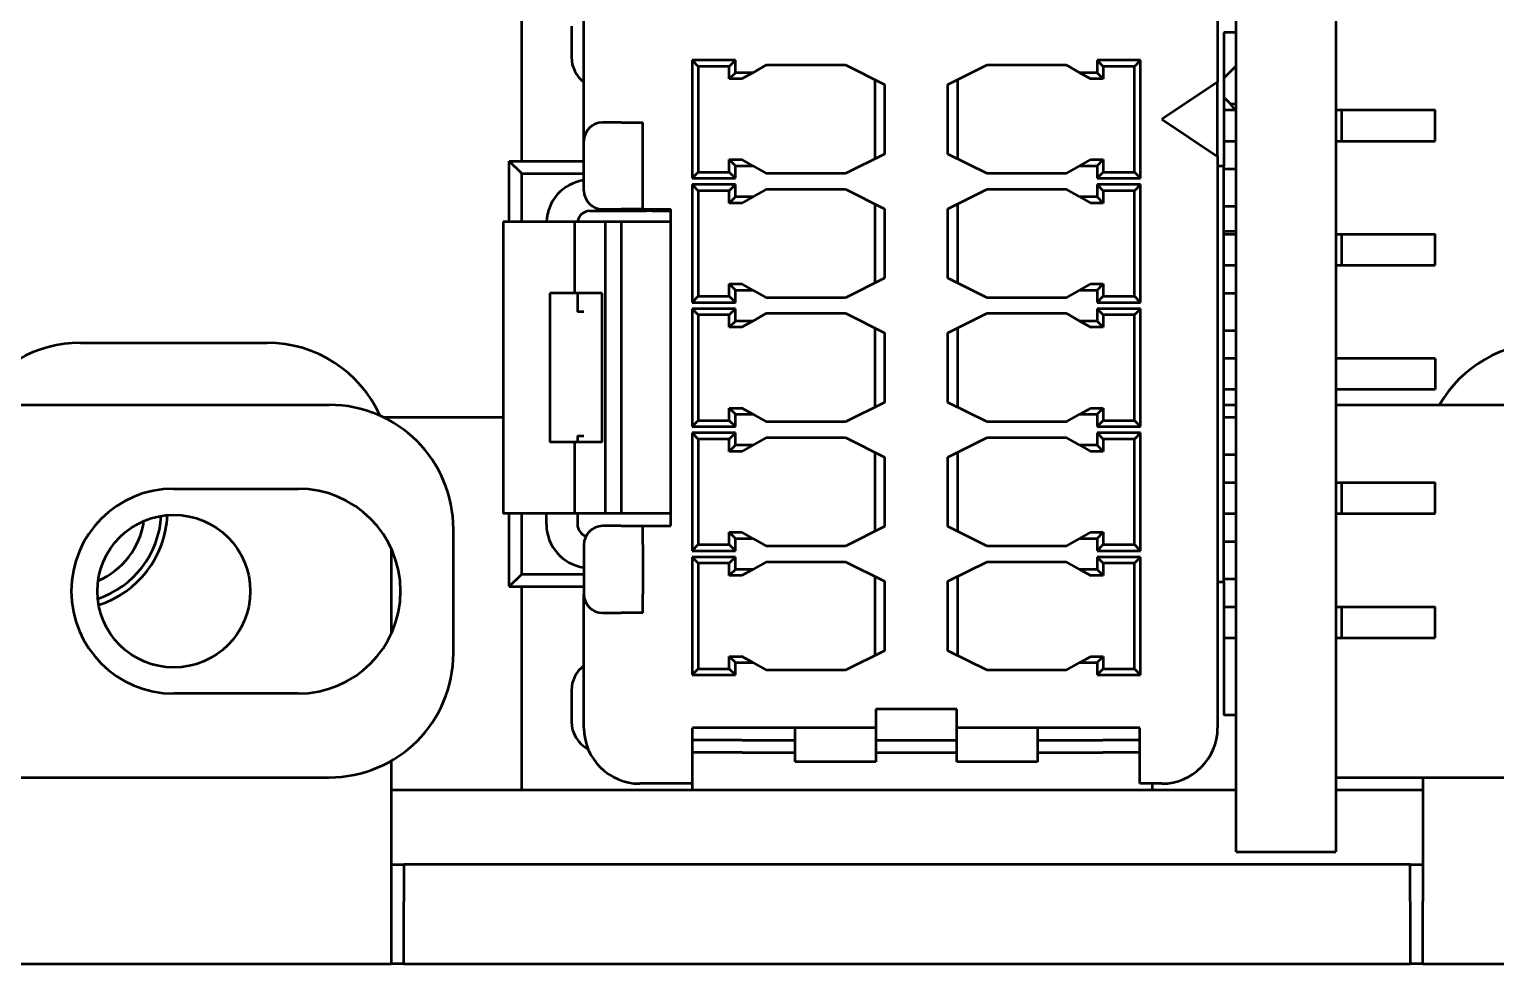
# Model space of a CAD drawing. Header units: millimetres. Extents: x 3137 to 5094, y 789 to 1822.
# Drawn here: x 3518.32 to 3541.92, y 1520.21 to 1535.26 of the extents above; entities that cross this region are included whole.
import ezdxf

# ---------------------------------------------------------------- set-up
doc = ezdxf.new("R2010")
doc.units = ezdxf.units.MM
doc.header["$LTSCALE"] = 1.8
doc.layers.add('외형선(ISO)', color=7, linetype='Continuous', lineweight=50)

msp = doc.modelspace()

# ---------------------------------------------------------------- linework, layer by layer
at = {"layer": '외형선(ISO)'}
for p, q in [((3539.342, 1539.011), (3539.342, 1522.011)), ((3526.242, 1533.136), (3526.242, 1536.411)), ((3537.742, 1535.211), (3537.742, 1536.411)), ((3527.242, 1533.461), (3527.242, 1535.611)), ((3537.442, 1535.611), (3537.442, 1534.411)), ((3527.042, 1535.311), (3527.042, 1534.811)), ((3537.742, 1535.211), (3537.542, 1535.211)), ((3537.542, 1535.211), (3537.542, 1533.061)), ((3537.742, 1533.011), (3537.742, 1535.211)), ((3528.982, 1534.761), (3528.982, 1532.861)), ((3529.682, 1534.761), (3528.982, 1534.761)), ((3528.982, 1534.761), (3529.082, 1534.661)), ((3529.682, 1534.761), (3529.582, 1534.661)), ((3529.682, 1534.561), (3529.682, 1534.761)), ((3535.502, 1534.761), (3535.502, 1534.561)), ((3536.202, 1534.761), (3535.502, 1534.761)), ((3535.502, 1534.761), (3535.602, 1534.661)), ((3536.202, 1534.761), (3536.102, 1534.661)), ((3536.202, 1532.861), (3536.202, 1534.761)), ((3529.082, 1534.661), (3529.082, 1532.961)), ((3529.582, 1534.661), (3529.082, 1534.661)), ((3529.582, 1534.461), (3529.582, 1534.661)), ((3529.682, 1534.561), (3529.582, 1534.461)), ((3529.959, 1534.561), (3529.682, 1534.561)), ((3529.959, 1534.561), (3529.782, 1534.461)), ((3530.182, 1534.686), (3529.959, 1534.561)), ((3530.182, 1534.686), (3531.452, 1534.686)), ((3531.452, 1534.686), (3532.082, 1534.371)), ((3533.102, 1534.371), (3533.732, 1534.686)), ((3533.732, 1534.686), (3535.002, 1534.686)), ((3535.224, 1534.561), (3535.002, 1534.686)), ((3535.502, 1534.561), (3535.224, 1534.561)), ((3535.224, 1534.561), (3535.402, 1534.461)), ((3535.502, 1534.561), (3535.602, 1534.461)), ((3536.102, 1534.661), (3535.602, 1534.661)), ((3535.602, 1534.661), (3535.602, 1534.461)), ((3536.102, 1532.961), (3536.102, 1534.661)), ((3537.542, 1534.471), (3537.742, 1534.671)), ((3529.782, 1534.461), (3529.582, 1534.461)), ((3531.922, 1534.451), (3531.922, 1533.171)), ((3532.082, 1534.371), (3532.082, 1533.251)), ((3533.102, 1533.251), (3533.102, 1534.371)), ((3533.262, 1533.171), (3533.262, 1534.451)), ((3535.602, 1534.461), (3535.402, 1534.461)), ((3537.442, 1534.411), (3536.542, 1533.811)), ((3537.442, 1533.211), (3537.442, 1534.411)), ((3537.648, 1534.061), (3537.742, 1534.061)), ((3536.542, 1533.811), (3537.442, 1533.211)), ((3537.542, 1533.961), (3537.742, 1533.961)), ((3539.342, 1533.961), (3539.442, 1533.961)), ((3539.442, 1533.961), (3540.942, 1533.961)), ((3539.442, 1533.461), (3539.442, 1533.961)), ((3540.942, 1533.461), (3540.942, 1533.961)), ((3527.842, 1533.761), (3527.542, 1533.761)), ((3527.842, 1533.761), (3528.192, 1533.761)), ((3528.192, 1533.461), (3528.192, 1533.761)), ((3527.242, 1532.661), (3527.242, 1533.461)), ((3528.192, 1532.661), (3528.192, 1533.461)), ((3537.542, 1533.461), (3537.742, 1533.461)), ((3539.342, 1533.461), (3539.442, 1533.461)), ((3539.442, 1533.461), (3540.942, 1533.461)), ((3526.242, 1532.936), (3526.042, 1533.136)), ((3526.042, 1532.161), (3526.042, 1533.136)), ((3526.042, 1533.136), (3527.242, 1533.136)), ((3529.582, 1533.161), (3529.782, 1533.161)), ((3529.582, 1532.961), (3529.582, 1533.161)), ((3529.682, 1533.061), (3529.582, 1533.161)), ((3529.682, 1533.061), (3529.959, 1533.061)), ((3529.682, 1532.861), (3529.682, 1533.061)), ((3529.959, 1533.061), (3529.782, 1533.161)), ((3529.959, 1533.061), (3530.182, 1532.936)), ((3532.082, 1533.251), (3531.452, 1532.936)), ((3533.732, 1532.936), (3533.102, 1533.251)), ((3535.002, 1532.936), (3535.224, 1533.061)), ((3535.224, 1533.061), (3535.402, 1533.161)), ((3535.224, 1533.061), (3535.502, 1533.061)), ((3535.402, 1533.161), (3535.602, 1533.161)), ((3535.502, 1533.061), (3535.602, 1533.161)), ((3535.502, 1533.061), (3535.502, 1532.861)), ((3535.602, 1533.161), (3535.602, 1532.961)), ((3537.442, 1533.211), (3537.442, 1524.011)), ((3537.442, 1533.061), (3537.542, 1533.061)), ((3537.542, 1526.361), (3537.542, 1533.061)), ((3526.242, 1532.936), (3527.242, 1532.936)), ((3526.242, 1532.161), (3526.242, 1532.936)), ((3528.982, 1532.861), (3529.082, 1532.961)), ((3528.982, 1532.861), (3529.682, 1532.861)), ((3529.082, 1532.961), (3529.582, 1532.961)), ((3529.682, 1532.861), (3529.582, 1532.961)), ((3531.452, 1532.936), (3530.182, 1532.936)), ((3535.002, 1532.936), (3533.732, 1532.936)), ((3535.502, 1532.861), (3535.602, 1532.961)), ((3535.502, 1532.861), (3536.202, 1532.861)), ((3535.602, 1532.961), (3536.102, 1532.961)), ((3536.202, 1532.861), (3536.102, 1532.961)), ((3537.542, 1533.011), (3537.742, 1533.011)), ((3537.742, 1532.411), (3537.742, 1533.011)), ((3528.192, 1532.361), (3528.192, 1532.661)), ((3528.982, 1532.761), (3528.982, 1530.861)), ((3529.682, 1532.761), (3528.982, 1532.761)), ((3528.982, 1532.761), (3529.082, 1532.661)), ((3529.082, 1532.661), (3529.082, 1530.961)), ((3529.582, 1532.661), (3529.082, 1532.661)), ((3529.682, 1532.761), (3529.582, 1532.661)), ((3529.582, 1532.461), (3529.582, 1532.661)), ((3529.682, 1532.561), (3529.682, 1532.761)), ((3530.182, 1532.686), (3529.959, 1532.561)), ((3530.182, 1532.686), (3531.452, 1532.686)), ((3531.452, 1532.686), (3532.082, 1532.371)), ((3533.102, 1532.371), (3533.732, 1532.686)), ((3533.732, 1532.686), (3535.002, 1532.686)), ((3535.224, 1532.561), (3535.002, 1532.686)), ((3535.502, 1532.761), (3535.502, 1532.561)), ((3536.202, 1532.761), (3535.502, 1532.761)), ((3535.502, 1532.761), (3535.602, 1532.661)), ((3536.102, 1532.661), (3535.602, 1532.661)), ((3535.602, 1532.661), (3535.602, 1532.461)), ((3536.202, 1532.761), (3536.102, 1532.661)), ((3536.102, 1530.961), (3536.102, 1532.661)), ((3536.202, 1530.861), (3536.202, 1532.761)), ((3527.542, 1532.361), (3527.842, 1532.361)), ((3528.192, 1532.361), (3527.842, 1532.361)), ((3528.192, 1532.361), (3528.192, 1532.336)), ((3528.192, 1532.361), (3528.642, 1532.361)), ((3528.242, 1532.361), (3528.242, 1532.336)), ((3528.342, 1532.361), (3528.342, 1532.336)), ((3528.642, 1527.261), (3528.642, 1532.361)), ((3529.682, 1532.561), (3529.582, 1532.461)), ((3529.782, 1532.461), (3529.582, 1532.461)), ((3529.959, 1532.561), (3529.682, 1532.561)), ((3529.959, 1532.561), (3529.782, 1532.461)), ((3531.922, 1532.451), (3531.922, 1531.171)), ((3532.082, 1532.371), (3532.082, 1531.251)), ((3533.102, 1531.251), (3533.102, 1532.371)), ((3533.262, 1531.171), (3533.262, 1532.451)), ((3535.502, 1532.561), (3535.224, 1532.561)), ((3535.224, 1532.561), (3535.402, 1532.461)), ((3535.602, 1532.461), (3535.402, 1532.461)), ((3535.502, 1532.561), (3535.602, 1532.461)), ((3537.542, 1532.411), (3537.742, 1532.411)), ((3537.742, 1531.011), (3537.742, 1532.411)), ((3527.092, 1532.161), (3525.942, 1532.161)), ((3525.942, 1532.161), (3525.942, 1527.461)), ((3527.592, 1532.161), (3527.092, 1532.161)), ((3527.092, 1532.161), (3527.092, 1531.011)), ((3527.339, 1532.336), (3528.192, 1532.336)), ((3527.592, 1527.461), (3527.592, 1532.161)), ((3527.842, 1532.161), (3527.592, 1532.161)), ((3527.988, 1532.161), (3527.842, 1532.161)), ((3527.842, 1532.161), (3527.842, 1527.461)), ((3528.488, 1532.161), (3527.988, 1532.161)), ((3528.192, 1532.336), (3528.242, 1532.336)), ((3528.342, 1532.336), (3528.242, 1532.336)), ((3528.342, 1532.336), (3528.642, 1532.336)), ((3528.642, 1532.161), (3528.488, 1532.161)), ((3537.542, 1532.011), (3537.742, 1532.011)), ((3537.542, 1531.961), (3537.742, 1531.961)), ((3539.342, 1531.961), (3539.442, 1531.961)), ((3539.442, 1531.961), (3540.942, 1531.961)), ((3539.442, 1531.461), (3539.442, 1531.961)), ((3540.942, 1531.461), (3540.942, 1531.961)), ((3537.542, 1531.461), (3537.742, 1531.461)), ((3539.342, 1531.461), (3539.442, 1531.461)), ((3539.442, 1531.461), (3540.942, 1531.461)), ((3532.082, 1531.251), (3531.452, 1530.936)), ((3533.732, 1530.936), (3533.102, 1531.251)), ((3527.092, 1531.011), (3526.692, 1531.011)), ((3526.692, 1531.011), (3526.692, 1528.611)), ((3527.538, 1531.011), (3527.092, 1531.011)), ((3527.139, 1531.011), (3527.139, 1530.711)), ((3527.538, 1528.611), (3527.538, 1531.011)), ((3528.982, 1530.861), (3529.082, 1530.961)), ((3529.082, 1530.961), (3529.582, 1530.961)), ((3529.582, 1531.161), (3529.782, 1531.161)), ((3529.582, 1530.961), (3529.582, 1531.161)), ((3529.682, 1531.061), (3529.582, 1531.161)), ((3529.682, 1530.861), (3529.582, 1530.961)), ((3529.682, 1531.061), (3529.959, 1531.061)), ((3529.682, 1530.861), (3529.682, 1531.061)), ((3529.959, 1531.061), (3529.782, 1531.161)), ((3529.959, 1531.061), (3530.182, 1530.936)), ((3531.452, 1530.936), (3530.182, 1530.936)), ((3535.002, 1530.936), (3533.732, 1530.936)), ((3535.002, 1530.936), (3535.224, 1531.061)), ((3535.224, 1531.061), (3535.402, 1531.161)), ((3535.224, 1531.061), (3535.502, 1531.061)), ((3535.402, 1531.161), (3535.602, 1531.161)), ((3535.502, 1531.061), (3535.602, 1531.161)), ((3535.502, 1531.061), (3535.502, 1530.861)), ((3535.502, 1530.861), (3535.602, 1530.961)), ((3535.602, 1531.161), (3535.602, 1530.961)), ((3535.602, 1530.961), (3536.102, 1530.961)), ((3536.202, 1530.861), (3536.102, 1530.961)), ((3537.542, 1531.011), (3537.742, 1531.011)), ((3537.742, 1530.411), (3537.742, 1531.011)), ((3527.239, 1530.711), (3527.139, 1530.711)), ((3528.982, 1530.861), (3529.682, 1530.861)), ((3528.982, 1530.761), (3528.982, 1528.861)), ((3529.682, 1530.761), (3528.982, 1530.761)), ((3528.982, 1530.761), (3529.082, 1530.661)), ((3529.682, 1530.761), (3529.582, 1530.661)), ((3529.682, 1530.561), (3529.682, 1530.761)), ((3535.502, 1530.861), (3536.202, 1530.861)), ((3535.502, 1530.761), (3535.502, 1530.561)), ((3536.202, 1530.761), (3535.502, 1530.761)), ((3535.502, 1530.761), (3535.602, 1530.661)), ((3536.202, 1530.761), (3536.102, 1530.661)), ((3536.202, 1528.861), (3536.202, 1530.761)), ((3529.082, 1530.661), (3529.082, 1528.961)), ((3529.582, 1530.661), (3529.082, 1530.661)), ((3529.582, 1530.461), (3529.582, 1530.661)), ((3529.682, 1530.561), (3529.582, 1530.461)), ((3529.782, 1530.461), (3529.582, 1530.461)), ((3529.959, 1530.561), (3529.682, 1530.561)), ((3529.959, 1530.561), (3529.782, 1530.461)), ((3530.182, 1530.686), (3529.959, 1530.561)), ((3530.182, 1530.686), (3531.452, 1530.686)), ((3531.452, 1530.686), (3532.082, 1530.371)), ((3533.102, 1530.371), (3533.732, 1530.686)), ((3533.732, 1530.686), (3535.002, 1530.686)), ((3535.224, 1530.561), (3535.002, 1530.686)), ((3535.502, 1530.561), (3535.224, 1530.561)), ((3535.224, 1530.561), (3535.402, 1530.461)), ((3535.602, 1530.461), (3535.402, 1530.461)), ((3535.502, 1530.561), (3535.602, 1530.461)), ((3536.102, 1530.661), (3535.602, 1530.661)), ((3535.602, 1530.661), (3535.602, 1530.461)), ((3536.102, 1528.961), (3536.102, 1530.661)), ((3531.922, 1530.451), (3531.922, 1529.171)), ((3532.082, 1530.371), (3532.082, 1529.251)), ((3533.102, 1529.251), (3533.102, 1530.371)), ((3533.262, 1529.171), (3533.262, 1530.451)), ((3537.542, 1530.411), (3537.742, 1530.411)), ((3537.742, 1529.011), (3537.742, 1530.411)), ((3519.142, 1530.211), (3522.142, 1530.211)), ((3537.742, 1529.961), (3537.542, 1529.961)), ((3540.942, 1529.961), (3539.342, 1529.961)), ((3540.942, 1529.961), (3540.942, 1529.461)), ((3537.742, 1529.461), (3537.542, 1529.461)), ((3540.942, 1529.461), (3539.342, 1529.461)), ((3515.742, 1529.211), (3523.142, 1529.211)), ((3529.582, 1529.161), (3529.782, 1529.161)), ((3529.582, 1528.961), (3529.582, 1529.161)), ((3529.682, 1529.061), (3529.582, 1529.161)), ((3529.682, 1529.061), (3529.959, 1529.061)), ((3529.682, 1528.861), (3529.682, 1529.061)), ((3529.959, 1529.061), (3529.782, 1529.161)), ((3529.959, 1529.061), (3530.182, 1528.936)), ((3532.082, 1529.251), (3531.452, 1528.936)), ((3533.732, 1528.936), (3533.102, 1529.251)), ((3535.002, 1528.936), (3535.224, 1529.061)), ((3535.224, 1529.061), (3535.402, 1529.161)), ((3535.224, 1529.061), (3535.502, 1529.061)), ((3535.402, 1529.161), (3535.602, 1529.161)), ((3535.502, 1529.061), (3535.602, 1529.161)), ((3535.502, 1529.061), (3535.502, 1528.861)), ((3535.602, 1529.161), (3535.602, 1528.961)), ((3537.542, 1529.211), (3537.742, 1529.211)), ((3539.342, 1529.211), (3546.742, 1529.211)), ((3524.013, 1529.011), (3525.942, 1529.011)), ((3528.982, 1528.861), (3529.082, 1528.961)), ((3528.982, 1528.861), (3529.682, 1528.861)), ((3529.082, 1528.961), (3529.582, 1528.961)), ((3529.682, 1528.861), (3529.582, 1528.961)), ((3531.452, 1528.936), (3530.182, 1528.936)), ((3535.002, 1528.936), (3533.732, 1528.936)), ((3535.502, 1528.861), (3535.602, 1528.961)), ((3535.502, 1528.861), (3536.202, 1528.861)), ((3535.602, 1528.961), (3536.102, 1528.961)), ((3536.202, 1528.861), (3536.102, 1528.961)), ((3537.542, 1529.011), (3537.742, 1529.011)), ((3537.742, 1528.411), (3537.742, 1529.011)), ((3527.092, 1528.611), (3526.692, 1528.611)), ((3527.538, 1528.611), (3527.092, 1528.611)), ((3527.092, 1528.611), (3527.092, 1527.461)), ((3527.139, 1528.711), (3527.139, 1528.611)), ((3527.139, 1528.711), (3527.239, 1528.711)), ((3528.982, 1528.761), (3528.982, 1526.861)), ((3529.682, 1528.761), (3528.982, 1528.761)), ((3528.982, 1528.761), (3529.082, 1528.661)), ((3529.082, 1528.661), (3529.082, 1526.961)), ((3529.582, 1528.661), (3529.082, 1528.661)), ((3529.682, 1528.761), (3529.582, 1528.661)), ((3529.582, 1528.461), (3529.582, 1528.661)), ((3529.682, 1528.561), (3529.682, 1528.761)), ((3530.182, 1528.686), (3529.959, 1528.561)), ((3530.182, 1528.686), (3531.452, 1528.686)), ((3531.452, 1528.686), (3532.082, 1528.371)), ((3533.102, 1528.371), (3533.732, 1528.686)), ((3533.732, 1528.686), (3535.002, 1528.686)), ((3535.224, 1528.561), (3535.002, 1528.686)), ((3535.502, 1528.761), (3535.502, 1528.561)), ((3536.202, 1528.761), (3535.502, 1528.761)), ((3535.502, 1528.761), (3535.602, 1528.661)), ((3536.102, 1528.661), (3535.602, 1528.661)), ((3535.602, 1528.661), (3535.602, 1528.461)), ((3536.202, 1528.761), (3536.102, 1528.661)), ((3536.102, 1526.961), (3536.102, 1528.661)), ((3536.202, 1526.861), (3536.202, 1528.761)), ((3529.682, 1528.561), (3529.582, 1528.461)), ((3529.782, 1528.461), (3529.582, 1528.461)), ((3529.959, 1528.561), (3529.682, 1528.561)), ((3529.959, 1528.561), (3529.782, 1528.461)), ((3531.922, 1528.451), (3531.922, 1527.171)), ((3532.082, 1528.371), (3532.082, 1527.251)), ((3533.102, 1527.251), (3533.102, 1528.371)), ((3533.262, 1527.171), (3533.262, 1528.451)), ((3535.502, 1528.561), (3535.224, 1528.561)), ((3535.224, 1528.561), (3535.402, 1528.461)), ((3535.602, 1528.461), (3535.402, 1528.461)), ((3535.502, 1528.561), (3535.602, 1528.461)), ((3537.542, 1528.411), (3537.742, 1528.411)), ((3537.742, 1527.011), (3537.742, 1528.411)), ((3537.542, 1527.961), (3537.742, 1527.961)), ((3539.342, 1527.961), (3539.442, 1527.961)), ((3539.442, 1527.961), (3540.942, 1527.961)), ((3539.442, 1527.461), (3539.442, 1527.961)), ((3540.942, 1527.461), (3540.942, 1527.961)), ((3520.642, 1527.861), (3522.642, 1527.861)), ((3527.092, 1527.461), (3525.942, 1527.461)), ((3526.042, 1526.286), (3526.042, 1527.461)), ((3526.242, 1526.486), (3526.242, 1527.461)), ((3526.639, 1527.286), (3526.639, 1527.461)), ((3527.592, 1527.461), (3527.092, 1527.461)), ((3527.139, 1527.461), (3527.139, 1527.286)), ((3527.842, 1527.461), (3527.592, 1527.461)), ((3527.988, 1527.461), (3527.842, 1527.461)), ((3528.488, 1527.461), (3527.988, 1527.461)), ((3528.642, 1527.461), (3528.488, 1527.461)), ((3537.542, 1527.461), (3537.742, 1527.461)), ((3539.342, 1527.461), (3539.442, 1527.461)), ((3539.442, 1527.461), (3540.942, 1527.461)), ((3525.142, 1525.211), (3525.142, 1527.211)), ((3527.842, 1527.261), (3527.542, 1527.261)), ((3527.842, 1527.261), (3528.192, 1527.261)), ((3528.192, 1527.261), (3528.642, 1527.261)), ((3528.192, 1526.961), (3528.192, 1527.261)), ((3529.582, 1527.161), (3529.782, 1527.161)), ((3529.582, 1526.961), (3529.582, 1527.161)), ((3529.682, 1527.061), (3529.582, 1527.161)), ((3529.959, 1527.061), (3529.782, 1527.161)), ((3532.082, 1527.251), (3531.452, 1526.936)), ((3533.732, 1526.936), (3533.102, 1527.251)), ((3535.224, 1527.061), (3535.402, 1527.161)), ((3535.402, 1527.161), (3535.602, 1527.161)), ((3535.502, 1527.061), (3535.602, 1527.161)), ((3535.602, 1527.161), (3535.602, 1526.961)), ((3527.242, 1526.961), (3527.242, 1526.161)), ((3528.192, 1526.961), (3528.192, 1526.161)), ((3528.982, 1526.861), (3529.082, 1526.961)), ((3529.082, 1526.961), (3529.582, 1526.961)), ((3529.682, 1526.861), (3529.582, 1526.961)), ((3529.682, 1527.061), (3529.959, 1527.061)), ((3529.682, 1526.861), (3529.682, 1527.061)), ((3529.959, 1527.061), (3530.182, 1526.936)), ((3531.452, 1526.936), (3530.182, 1526.936)), ((3535.002, 1526.936), (3533.732, 1526.936)), ((3535.002, 1526.936), (3535.224, 1527.061)), ((3535.224, 1527.061), (3535.502, 1527.061)), ((3535.502, 1527.061), (3535.502, 1526.861)), ((3535.502, 1526.861), (3535.602, 1526.961)), ((3535.602, 1526.961), (3536.102, 1526.961)), ((3536.202, 1526.861), (3536.102, 1526.961)), ((3537.542, 1527.011), (3537.742, 1527.011)), ((3537.742, 1526.411), (3537.742, 1527.011)), ((3524.142, 1526.898), (3524.142, 1525.523)), ((3528.982, 1526.861), (3529.682, 1526.861)), ((3528.982, 1526.761), (3528.982, 1524.861)), ((3529.682, 1526.761), (3528.982, 1526.761)), ((3528.982, 1526.761), (3529.082, 1526.661)), ((3529.682, 1526.761), (3529.582, 1526.661)), ((3529.682, 1526.561), (3529.682, 1526.761)), ((3530.182, 1526.686), (3529.959, 1526.561)), ((3530.182, 1526.686), (3531.452, 1526.686)), ((3531.452, 1526.686), (3532.082, 1526.371)), ((3533.102, 1526.371), (3533.732, 1526.686)), ((3533.732, 1526.686), (3535.002, 1526.686)), ((3535.224, 1526.561), (3535.002, 1526.686)), ((3535.502, 1526.861), (3536.202, 1526.861)), ((3535.502, 1526.761), (3535.502, 1526.561)), ((3536.202, 1526.761), (3535.502, 1526.761)), ((3535.502, 1526.761), (3535.602, 1526.661)), ((3536.202, 1526.761), (3536.102, 1526.661)), ((3536.202, 1524.861), (3536.202, 1526.761)), ((3526.042, 1526.286), (3526.242, 1526.486)), ((3526.242, 1526.486), (3527.242, 1526.486)), ((3529.082, 1526.661), (3529.082, 1524.961)), ((3529.582, 1526.661), (3529.082, 1526.661)), ((3529.582, 1526.461), (3529.582, 1526.661)), ((3529.682, 1526.561), (3529.582, 1526.461)), ((3529.782, 1526.461), (3529.582, 1526.461)), ((3529.959, 1526.561), (3529.682, 1526.561)), ((3529.959, 1526.561), (3529.782, 1526.461)), ((3531.922, 1526.451), (3531.922, 1525.171)), ((3533.262, 1525.171), (3533.262, 1526.451)), ((3535.502, 1526.561), (3535.224, 1526.561)), ((3535.224, 1526.561), (3535.402, 1526.461)), ((3535.602, 1526.461), (3535.402, 1526.461)), ((3535.502, 1526.561), (3535.602, 1526.461)), ((3536.102, 1526.661), (3535.602, 1526.661)), ((3535.602, 1526.661), (3535.602, 1526.461)), ((3536.102, 1524.961), (3536.102, 1526.661)), ((3526.042, 1526.286), (3527.242, 1526.286)), ((3526.242, 1523.011), (3526.242, 1526.286)), ((3532.082, 1526.371), (3532.082, 1525.251)), ((3533.102, 1525.251), (3533.102, 1526.371)), ((3537.442, 1526.361), (3537.542, 1526.361)), ((3537.542, 1526.411), (3537.742, 1526.411)), ((3537.542, 1526.361), (3537.542, 1524.211)), ((3537.742, 1524.211), (3537.742, 1526.411)), ((3527.242, 1524.011), (3527.242, 1526.161)), ((3528.192, 1525.861), (3528.192, 1526.161)), ((3527.542, 1525.861), (3527.842, 1525.861)), ((3528.192, 1525.861), (3527.842, 1525.861)), ((3537.542, 1525.961), (3537.742, 1525.961)), ((3539.342, 1525.961), (3539.442, 1525.961)), ((3539.442, 1525.961), (3540.942, 1525.961)), ((3539.442, 1525.461), (3539.442, 1525.961)), ((3540.942, 1525.461), (3540.942, 1525.961)), ((3537.542, 1525.461), (3537.742, 1525.461)), ((3539.342, 1525.461), (3539.442, 1525.461)), ((3539.442, 1525.461), (3540.942, 1525.461)), ((3529.582, 1525.161), (3529.782, 1525.161)), ((3529.682, 1525.061), (3529.582, 1525.161)), ((3529.582, 1524.961), (3529.582, 1525.161)), ((3529.682, 1525.061), (3529.959, 1525.061)), ((3529.682, 1524.861), (3529.682, 1525.061)), ((3529.959, 1525.061), (3529.782, 1525.161)), ((3529.959, 1525.061), (3530.182, 1524.936)), ((3532.082, 1525.251), (3531.452, 1524.936)), ((3533.732, 1524.936), (3533.102, 1525.251)), ((3535.002, 1524.936), (3535.224, 1525.061)), ((3535.224, 1525.061), (3535.402, 1525.161)), ((3535.224, 1525.061), (3535.502, 1525.061)), ((3535.402, 1525.161), (3535.602, 1525.161)), ((3535.502, 1525.061), (3535.602, 1525.161)), ((3535.502, 1525.061), (3535.502, 1524.861)), ((3535.602, 1525.161), (3535.602, 1524.961)), ((3528.982, 1524.861), (3529.082, 1524.961)), ((3528.982, 1524.861), (3529.682, 1524.861)), ((3529.082, 1524.961), (3529.582, 1524.961)), ((3529.682, 1524.861), (3529.582, 1524.961)), ((3531.452, 1524.936), (3530.182, 1524.936)), ((3535.002, 1524.936), (3533.732, 1524.936)), ((3535.502, 1524.861), (3535.602, 1524.961)), ((3535.502, 1524.861), (3536.202, 1524.861)), ((3535.602, 1524.961), (3536.102, 1524.961)), ((3536.202, 1524.861), (3536.102, 1524.961)), ((3522.642, 1524.561), (3520.642, 1524.561)), ((3527.042, 1524.611), (3527.042, 1524.111)), ((3533.242, 1524.311), (3531.942, 1524.311)), ((3531.942, 1524.311), (3531.942, 1524.011)), ((3533.242, 1524.011), (3533.242, 1524.311)), ((3537.742, 1524.211), (3537.542, 1524.211)), ((3537.742, 1523.011), (3537.742, 1524.211)), ((3531.942, 1524.011), (3528.992, 1524.011)), ((3528.992, 1523.111), (3528.992, 1524.011)), ((3530.642, 1523.461), (3530.642, 1524.011)), ((3531.942, 1524.011), (3531.942, 1523.461)), ((3536.192, 1524.011), (3533.242, 1524.011)), ((3533.242, 1523.461), (3533.242, 1524.011)), ((3534.542, 1524.011), (3534.542, 1523.461)), ((3536.192, 1523.111), (3536.192, 1524.011)), ((3529.792, 1523.811), (3528.992, 1523.811)), ((3529.792, 1523.811), (3530.642, 1523.811)), ((3531.942, 1523.811), (3533.242, 1523.811)), ((3534.542, 1523.811), (3535.592, 1523.811)), ((3536.192, 1523.811), (3535.592, 1523.811)), ((3524.142, 1523.479), (3524.142, 1521.211)), ((3529.792, 1523.611), (3528.992, 1523.611)), ((3529.792, 1523.611), (3530.642, 1523.611)), ((3531.942, 1523.461), (3530.642, 1523.461)), ((3531.942, 1523.611), (3533.242, 1523.611)), ((3534.542, 1523.461), (3533.242, 1523.461)), ((3534.542, 1523.611), (3535.592, 1523.611)), ((3536.192, 1523.611), (3535.592, 1523.611)), ((3515.742, 1523.211), (3523.142, 1523.211)), ((3539.342, 1523.211), (3546.742, 1523.211)), ((3540.742, 1523.211), (3540.742, 1521.211)), ((3524.142, 1523.011), (3526.242, 1523.011)), ((3526.242, 1523.011), (3528.992, 1523.011)), ((3528.992, 1523.111), (3528.142, 1523.111)), ((3528.992, 1523.011), (3528.992, 1523.111)), ((3528.992, 1523.011), (3529.792, 1523.011)), ((3529.792, 1523.011), (3535.592, 1523.011)), ((3535.592, 1523.011), (3536.392, 1523.011)), ((3536.542, 1523.111), (3536.192, 1523.111)), ((3536.392, 1523.011), (3536.392, 1523.111)), ((3536.392, 1523.011), (3537.742, 1523.011)), ((3537.742, 1522.011), (3537.742, 1523.011)), ((3539.342, 1523.011), (3540.742, 1523.011)), ((3537.742, 1522.011), (3539.342, 1522.011)), ((3524.142, 1521.811), (3524.342, 1521.811)), ((3524.342, 1521.811), (3524.342, 1521.211)), ((3540.542, 1521.811), (3524.342, 1521.811)), ((3540.542, 1521.211), (3540.542, 1521.811)), ((3540.542, 1521.811), (3540.742, 1521.811)), ((3524.142, 1521.211), (3524.142, 1520.211)), ((3524.342, 1520.211), (3524.342, 1521.211)), ((3540.542, 1521.211), (3540.542, 1520.211)), ((3540.742, 1520.211), (3540.742, 1521.211)), ((3517.142, 1520.211), (3524.142, 1520.211)), ((3524.342, 1520.211), (3524.142, 1520.211)), ((3524.342, 1520.211), (3540.542, 1520.211)), ((3540.742, 1520.211), (3540.542, 1520.211)), ((3540.742, 1520.211), (3547.742, 1520.211))]:
    msp.add_line(p, q, dxfattribs=at)
msp.add_circle((3520.642, 1526.211), 1.23, dxfattribs=at)
for centre, radius, start, end in [((3527.542, 1534.811), 0.5, 180, 233.1301), ((3537.192, 1533.671), 0.6, 28.9033, 54.3147), ((3527.542, 1533.461), 0.3, 90, 180), ((3527.339, 1532.136), 0.7, 97.965, 177.9533), ((3527.542, 1532.661), 0.3, 180, 270), ((3527.339, 1532.136), 0.2, 90, 172.8192), ((3519.142, 1528.211), 2, 90, 150), ((3522.142, 1528.211), 2, 24.2952, 90), ((3542.742, 1528.211), 2, 90, 150), ((3523.142, 1527.211), 2, 0, 90), ((3520.642, 1526.211), 1.65, 90, 270), ((3522.642, 1526.211), 1.65, 270, 90), ((3518.942, 1527.511), 1.5, 288.5257, 356.6636), ((3518.942, 1527.511), 1.6, 287.8659, 357.3234), ((3518.942, 1527.511), 1.23, 293.0894, 352.0999), ((3527.339, 1527.286), 0.7, 180, 262.035), ((3527.339, 1527.286), 0.2, 180, 251.1699), ((3527.542, 1526.961), 0.3, 90, 180), ((3527.542, 1526.161), 0.3, 180, 270), ((3523.142, 1525.211), 2, 270, 0), ((3527.542, 1524.611), 0.5, 126.8699, 180), ((3527.542, 1524.111), 0.5, 180, 242.3363), ((3528.142, 1524.011), 0.9, 180, 270), ((3536.542, 1524.011), 0.9, 270, 0)]:
    msp.add_arc(centre, radius, start, end, dxfattribs=at)

doc.saveas('drawing.dxf')
